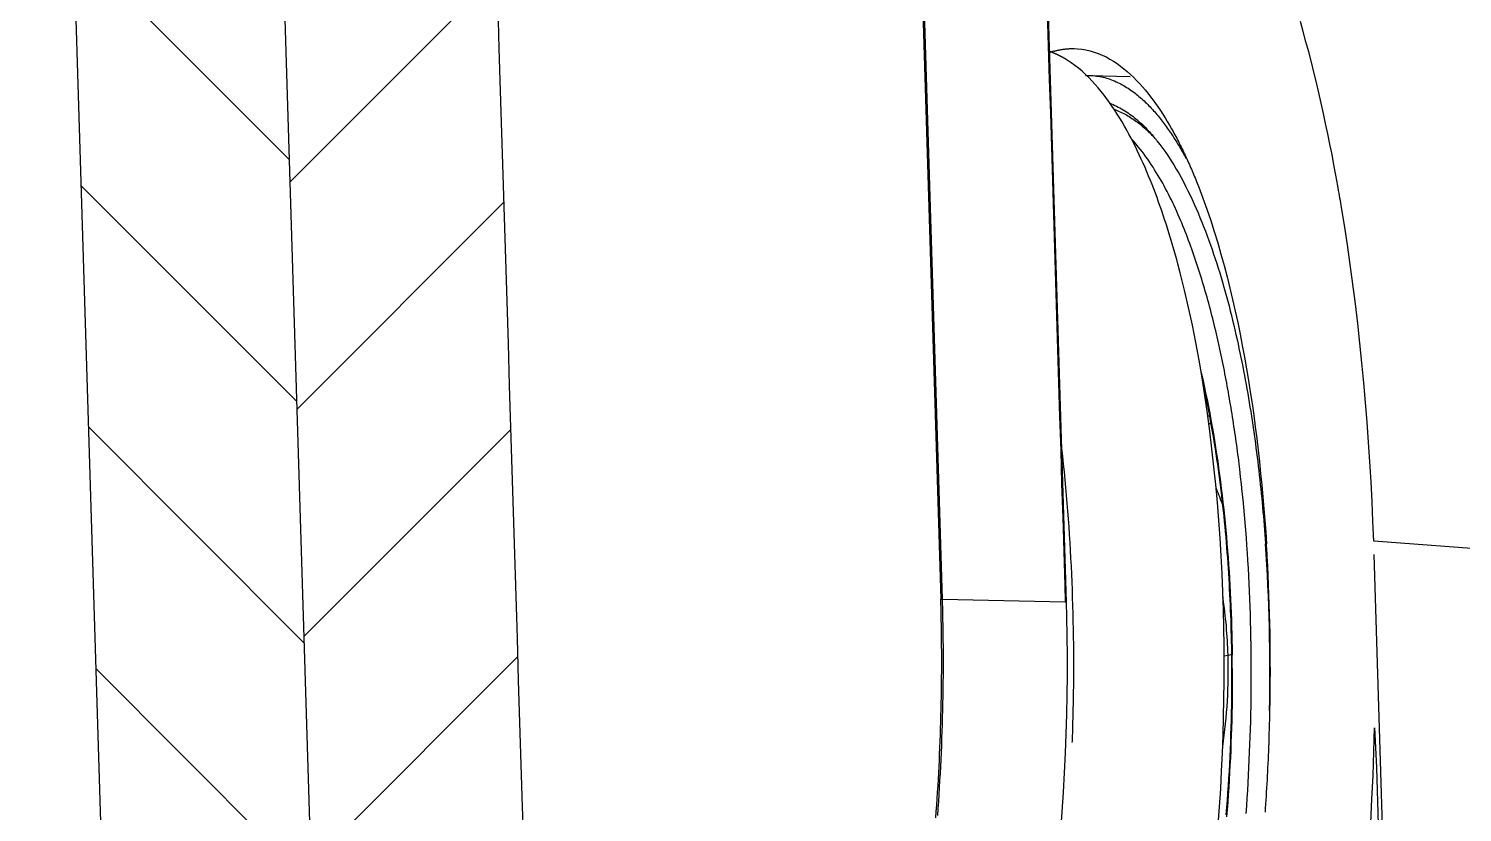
# Model space of a CAD drawing. Header units: inches. Extents: x 61 to 323, y -105 to 194.
# Drawn here: x 287.452 to 289.618, y 37.539 to 38.721 of the extents above; entities that cross this region are included whole.
import ezdxf

# ---------------------------------------------------------------- set-up
doc = ezdxf.new("R2010")
doc.units = ezdxf.units.IN
doc.header["$MEASUREMENT"] = 0
doc.layers.get('0').update_dxf_attribs({"true_color": 0xc2ced6})
for name, color, linetype, lineweight in [('FABRIC-ROLL', 7, 'Continuous', 30), ('SHADE-BRACKET', 7, 'Continuous', 30), ('STRUCTURE-SUB-STRUCTURE_THICK', 7, 'Continuous', 30), ('STRUCTURE-SUB-STRUCTURE_THIN', 7, 'Continuous', 9)]:
    doc.layers.add(name, color=color, linetype=linetype, lineweight=lineweight)

msp = doc.modelspace()

# ---------------------------------------------------------------- hatches: boundary and pattern name
at = {"layer": 'STRUCTURE-SUB-STRUCTURE_THIN', "transparency": 33554559}
h = msp.add_hatch(dxfattribs=at)
h.set_pattern_fill('ANSI31', color=256, scale=2, angle=90)
h.set_pattern_definition([(135, (221.57175, -90.01034), (-0.1767767, -0.1767767), [])])
h.paths.add_polyline_path([(320.2767, 44.0938), (319.3474, 44.1143), (319.5602, 37.1766), (320.4896, 37.156)])
h.paths.add_polyline_path([(319.3744, 43.2329), (294.7523, 43.7773), (294.782, 42.8092), (319.4041, 42.2649)])
h.paths.add_polyline_path([(287.7631, 41.2122), (287.4522, 41.0583), (287.665, 34.1205), (287.9759, 34.2745)])
h = msp.add_hatch(dxfattribs=at)
h.set_pattern_fill('ANSI31', color=256, scale=2)
h.set_pattern_definition([(45, (221.57175, -90.01034), (-0.1767767, 0.1767767), [])])
h.paths.add_polyline_path([(320.4896, 37.156), (319.5602, 37.1766), (312.2872, 33.5762), (313.2165, 33.5556)])
edge = h.paths.add_edge_path()
edge.add_line((289.532, 36.1822), (288.9529, 36.195))
edge.add_spline(control_points=[(288.9765, 36.1945), (288.9682, 36.1947), (288.9513, 36.1965), (288.9171, 36.2058), (288.8841, 36.2239), (288.8532, 36.2486), (288.8207, 36.2806), (288.7818, 36.331), (288.7393, 36.404), (288.6998, 36.491), (288.6636, 36.591), (288.6429, 36.6625), (288.633, 36.7002)], knot_values=[0, 0, 0, 0, 0.038844, 0.078622, 0.164097, 0.211324, 0.262128, 0.375601, 0.506124, 0.654056, 0.818993, 1, 1, 1, 1], degree=3, periodic=0)
edge.add_line((288.6326, 36.7017), (288.4671, 36.7054))
edge.add_spline(control_points=[(288.4937, 36.7048), (288.4892, 36.7049), (288.4801, 36.7057), (288.4665, 36.7088), (288.453, 36.7137), (288.4397, 36.7204), (288.4265, 36.729), (288.4087, 36.7431), (288.3964, 36.7558), (288.3886, 36.7649)], knot_values=[0, 0, 0, 0, 0.108979, 0.219703, 0.333828, 0.452848, 0.578037, 0.710456, 1, 1, 1, 1], degree=3, periodic=0)
edge.add_spline(control_points=[(288.3869, 36.7669), (288.3802, 36.7748), (288.3669, 36.7921), (288.3486, 36.821), (288.331, 36.8537), (288.3141, 36.8902), (288.2982, 36.9302), (288.2832, 36.9737), (288.2692, 37.0203), (288.2563, 37.07), (288.2446, 37.1225), (288.2302, 37.1971), (288.2156, 37.2958), (288.2035, 37.4194), (288.1991, 37.504), (288.1978, 37.5471)], knot_values=[0, 0, 0, 0, 0.038348, 0.080295, 0.125922, 0.175237, 0.228185, 0.284668, 0.344542, 0.407637, 0.473751, 0.542662, 0.687856, 0.841092, 1, 1, 1, 1], degree=3, periodic=0)
edge.add_line((288.1978, 37.5471), (288.1423, 39.3556))
edge.add_line((288.1423, 39.3556), (287.8198, 39.3627))
edge.add_line((287.8198, 39.3627), (287.9759, 34.2745))
edge.add_line((287.9759, 34.2745), (309.0675, 33.8082))
edge.add_line((309.0675, 33.8082), (309.066, 33.86))
edge.add_line((309.066, 33.86), (309.0867, 33.8703))
edge.add_line((309.0867, 33.8703), (309.088, 33.8709))
edge.add_line((309.088, 33.8709), (309.0889, 33.8784))
edge.add_line((309.0889, 33.8784), (309.4012, 34.033))
edge.add_arc((308.8648, 34.7312), 0.8805, 307.532, 310.4955)
edge.add_line((309.4366, 34.0616), (309.4352, 34.1075))
edge.add_line((309.4352, 34.1075), (309.3504, 34.1094))
edge.add_line((309.3504, 34.1094), (309.344, 34.1095))
edge.add_line((309.344, 34.1095), (309.338, 34.1066))
edge.add_line((309.338, 34.1066), (289.4438, 34.5464))
edge.add_line((289.4438, 34.5464), (289.4498, 34.5494))
edge.add_line((289.4498, 34.5494), (289.3758, 34.551))
edge.add_line((289.3758, 34.551), (289.3701, 34.7376))
edge.add_spline(control_points=[(289.4759, 34.9656), (289.4723, 34.954), (289.4648, 34.9315), (289.4528, 34.8988), (289.4404, 34.8677), (289.4276, 34.8386), (289.4144, 34.8113), (289.4008, 34.7859), (289.3869, 34.7625), (289.3772, 34.7479), (289.3722, 34.741)], knot_values=[0, 0, 0, 0, 0.146183, 0.28665, 0.421169, 0.549577, 0.671739, 0.787553, 0.896978, 1, 1, 1, 1], degree=3, periodic=0)
edge.add_spline(control_points=[(289.4956, 34.9753), (289.4954, 34.9755), (289.4951, 34.976), (289.4946, 34.9766), (289.4941, 34.9769), (289.4937, 34.977), (289.4935, 34.977)], knot_values=[0, 0, 0, 0, 0.313111, 0.577558, 0.800912, 1, 1, 1, 1], degree=3, periodic=0)
edge.add_line((289.4943, 34.977), (289.5645, 34.9755))
edge.add_line((289.5645, 34.9755), (289.569, 34.9754))
edge.add_line((289.569, 34.9754), (289.532, 36.1822))
h.paths.add_polyline_path([(309.0952, 33.8815), (315.7429, 37.1723), (316.062, 37.334), (309.4143, 34.0432)])

# ---------------------------------------------------------------- linework, layer by layer
at = {"color": 7, "linetype": 'Continuous'}
for points in [[(288.1373, 39.5179), (288.7696, 39.8309), (288.7708, 39.832), (288.7714, 39.8328), (288.957, 39.8287), (288.9583, 39.8279), (288.959, 39.8267), (289.0195, 37.8559)], [(289.2331, 38.1372), (289.2363, 38.1371)], [(289.2345, 38.1254), (289.2383, 38.1253)]]:
    msp.add_lwpolyline(points, dxfattribs=at)
at = {"layer": 'FABRIC-ROLL', "linetype": 'Continuous'}
for points in [[(289.4298, 38.4844), (289.427, 38.5001), (289.4241, 38.5157), (289.4211, 38.5313), (289.418, 38.5469), (289.4148, 38.5625), (289.4115, 38.5781), (289.4082, 38.5936), (289.4047, 38.6092), (289.4012, 38.6247), (289.3975, 38.6402), (289.3937, 38.6556), (289.3899, 38.671), (289.3859, 38.6864), (289.3818, 38.7018), (289.3776, 38.7172), (289.3733, 38.7325)], [(292.1094, 37.8698), (290.9846, 37.8947), (289.8598, 37.9196), (289.4842, 37.9478), (289.483, 37.9778), (289.4817, 38.0077), (289.4801, 38.0376), (289.4784, 38.0675), (289.4764, 38.0975), (289.4742, 38.1273), (289.4718, 38.1572), (289.4692, 38.1871), (289.4664, 38.2169), (289.4633, 38.2467), (289.46, 38.2765), (289.4565, 38.3063), (289.4527, 38.336), (289.4487, 38.3657), (289.4444, 38.3954), (289.4398, 38.425), (289.435, 38.4546)], [(289.5759, 34.9586), (289.4848, 37.9278)], [(289.4796, 37.5228), (289.4815, 37.5586), (289.4831, 37.5944), (289.4844, 37.6302), (289.4855, 37.666), (289.4883, 37.6063), (289.493, 37.4512)]]:
    msp.add_lwpolyline(points, dxfattribs=at)
msp.add_lwpolyline([(289.435, 38.4546, 0.002449), (289.4298, 38.4844)], format="xyb", dxfattribs=at)
at = {"layer": 'SHADE-BRACKET', "linetype": 'Continuous'}
for points in [[(288.7696, 39.8309), (288.8301, 37.8601), (288.8326, 37.8604), (288.7721, 39.8312)], [(288.1607, 38.755), (288.1627, 38.6914), (288.1646, 38.6278), (288.1666, 38.5643), (288.1685, 38.5007), (288.1705, 38.4371), (288.1724, 38.3735), (288.1744, 38.31), (288.1763, 38.2464), (288.1783, 38.1828), (288.1802, 38.1193), (288.1822, 38.0557), (288.1841, 37.9921), (288.1861, 37.9285), (288.188, 37.865), (288.19, 37.8014), (288.1919, 37.7378), (288.1939, 37.6742), (288.1958, 37.6107), (288.1978, 37.5471), (288.1987, 37.5208)], [(288.9909, 38.7463), (288.9925, 38.6954), (288.994, 38.6446), (288.9956, 38.5937), (288.9971, 38.5429), (288.9987, 38.492), (289.0003, 38.4411), (289.0018, 38.3903), (289.0034, 38.3394), (289.0049, 38.2886), (289.0065, 38.2377), (289.0081, 38.1868), (289.0096, 38.136), (289.0112, 38.0851), (289.0127, 38.0343), (289.0143, 37.9834), (289.0159, 37.9325), (289.0174, 37.8817), (289.0182, 37.8562), (289.0182, 37.8562), (289.0183, 37.8562), (289.0183, 37.8562), (289.0183, 37.8562), (289.0184, 37.8562), (289.0184, 37.8562), (289.0184, 37.8562), (289.0185, 37.8562), (289.0185, 37.8562), (289.0185, 37.8562), (289.0186, 37.8561), (289.0186, 37.8561), (289.0186, 37.8561), (289.0187, 37.8561), (289.0187, 37.8561), (289.0187, 37.8561), (289.0188, 37.8561), (289.0188, 37.8561), (289.0188, 37.8561), (289.0189, 37.8561), (289.0189, 37.8561), (289.0189, 37.856), (289.019, 37.856), (289.019, 37.856), (289.019, 37.856), (289.0191, 37.856), (289.0191, 37.856), (289.0191, 37.856), (289.0192, 37.856), (289.0192, 37.856), (289.0192, 37.856), (289.0193, 37.856), (289.0193, 37.8559), (289.0193, 37.8559), (289.0194, 37.8559), (289.0194, 37.8559), (289.0194, 37.8559), (289.0194, 37.8559), (289.0201, 37.8338), (289.0206, 37.8044), (289.0209, 37.7749), (289.0209, 37.7455), (289.0206, 37.716), (289.02, 37.6866), (289.0192, 37.6571), (289.018, 37.6277), (289.0166, 37.5983), (289.015, 37.5689), (289.013, 37.5395), (289.0108, 37.5102)], [(289.2493, 37.52), (289.2513, 37.547), (289.253, 37.574), (289.2544, 37.601), (289.2556, 37.628), (289.2566, 37.6551), (289.2574, 37.6821), (289.2579, 37.7092), (289.2582, 37.7362), (289.2583, 37.7633), (289.2581, 37.7903), (289.2577, 37.8173), (289.257, 37.8444), (289.2561, 37.8714), (289.255, 37.8984), (289.2536, 37.9255), (289.252, 37.9525), (289.2501, 37.9794), (289.2479, 38.0064), (289.2455, 38.0333), (289.2428, 38.0603), (289.2398, 38.0871), (289.2366, 38.114), (289.233, 38.1408), (289.2291, 38.1676), (289.2249, 38.1943), (289.2204, 38.221), (289.2154, 38.2476), (289.2102, 38.2741), (289.2045, 38.3005), (289.1984, 38.3269), (289.1918, 38.3531), (289.1883, 38.3663), (289.1865, 38.3731), (289.1846, 38.3798), (289.1827, 38.3866), (289.1808, 38.3933), (289.1788, 38.4), (289.1768, 38.4067), (289.1747, 38.4134), (289.1726, 38.4201), (289.1705, 38.4267), (289.1683, 38.4334), (289.1661, 38.44), (289.1638, 38.4466), (289.1615, 38.4532), (289.1592, 38.4598), (289.1568, 38.4664), (289.1544, 38.473), (289.1519, 38.4795), (289.1493, 38.486), (289.1468, 38.4925), (289.1441, 38.499), (289.1414, 38.5055), (289.1387, 38.5119), (289.1358, 38.5183), (289.133, 38.5247), (289.13, 38.531), (289.127, 38.5374), (289.124, 38.5436), (289.1208, 38.5499), (289.1176, 38.5561), (289.1143, 38.5623), (289.111, 38.5684), (289.1075, 38.5745), (289.104, 38.5806), (289.1004, 38.5866), (289.0967, 38.5925), (289.0929, 38.5984), (289.089, 38.6042), (289.085, 38.61), (289.0809, 38.6156), (289.0767, 38.6212), (289.0723, 38.6267), (289.0679, 38.6321), (289.0633, 38.6374), (289.0585, 38.6425), (289.0537, 38.6475), (289.0487, 38.6524), (289.0435, 38.6571), (289.0381, 38.6617), (289.0326, 38.666), (289.027, 38.6701), (289.0211, 38.674), (289.0197, 38.6748), (289.0193, 38.6751), (289.0188, 38.6754), (289.0183, 38.6757), (289.0178, 38.676), (289.0173, 38.6763), (289.0169, 38.6766), (289.0164, 38.6768), (289.0159, 38.6771), (289.0154, 38.6774), (289.0149, 38.6777), (289.0144, 38.6779), (289.0139, 38.6782), (289.0134, 38.6785), (289.013, 38.6788), (289.0125, 38.679), (289.012, 38.6793), (289.0115, 38.6795), (289.011, 38.6798), (289.0105, 38.6801), (289.01, 38.6803), (289.0095, 38.6806), (289.009, 38.6808), (289.0085, 38.6811), (289.008, 38.6813), (289.0075, 38.6816), (289.007, 38.6818), (289.0065, 38.682), (289.006, 38.6823), (289.0054, 38.6825), (289.0049, 38.6828), (289.0044, 38.683), (289.0039, 38.6832), (289.0034, 38.6834), (289.0029, 38.6837), (289.0024, 38.6839), (289.0019, 38.6841), (289.0013, 38.6843), (289.0008, 38.6845), (289.0003, 38.6848), (288.9998, 38.685), (288.9993, 38.6852), (288.9987, 38.6854), (288.9982, 38.6856), (288.9977, 38.6858), (288.9972, 38.686), (288.9967, 38.6862), (288.9961, 38.6864), (288.9956, 38.6866), (288.9951, 38.6868), (288.9945, 38.6869), (288.994, 38.6871)], [(289.0007, 38.6873), (289.0017, 38.6876), (289.0027, 38.6878), (289.0036, 38.6881), (289.0046, 38.6883), (289.0056, 38.6886), (289.0066, 38.6888), (289.0075, 38.689), (289.0085, 38.6892), (289.0095, 38.6894), (289.0105, 38.6896), (289.0115, 38.6898), (289.0125, 38.69), (289.0135, 38.6901), (289.0145, 38.6903), (289.0155, 38.6904), (289.0165, 38.6906), (289.0175, 38.6907), (289.0185, 38.6908), (289.0195, 38.6909), (289.0205, 38.691), (289.0215, 38.6911), (289.0225, 38.6912), (289.0235, 38.6912), (289.0245, 38.6913), (289.0255, 38.6913), (289.0265, 38.6914), (289.0275, 38.6914), (289.0285, 38.6914), (289.0295, 38.6914), (289.0305, 38.6914), (289.0315, 38.6914), (289.0366, 38.6912), (289.043, 38.6905), (289.0494, 38.6894), (289.0557, 38.688), (289.0619, 38.6862), (289.068, 38.684), (289.074, 38.6815), (289.0798, 38.6787), (289.0855, 38.6756), (289.091, 38.6722), (289.0964, 38.6687), (289.1017, 38.6649), (289.1068, 38.6609), (289.1117, 38.6568), (289.1166, 38.6525), (289.1213, 38.648), (289.1258, 38.6434), (289.1303, 38.6387), (289.1346, 38.6339), (289.1388, 38.629), (289.1429, 38.6239), (289.1469, 38.6188), (289.1508, 38.6137), (289.1546, 38.6084), (289.1583, 38.6031), (289.1619, 38.5978), (289.1655, 38.5923), (289.1689, 38.5869), (289.1723, 38.5813), (289.1756, 38.5758), (289.1788, 38.5702), (289.181, 38.5661), (289.1824, 38.5636), (289.1838, 38.5611), (289.1851, 38.5585), (289.1865, 38.556), (289.1878, 38.5535), (289.1891, 38.5509), (289.1904, 38.5484), (289.1917, 38.5458), (289.193, 38.5433), (289.1943, 38.5407), (289.1955, 38.5381), (289.1968, 38.5356), (289.198, 38.533), (289.1992, 38.5304), (289.2004, 38.5278), (289.2016, 38.5252), (289.2028, 38.5226), (289.204, 38.52), (289.2052, 38.5174), (289.2064, 38.5148), (289.2075, 38.5121), (289.2086, 38.5095), (289.2098, 38.5069), (289.2109, 38.5042), (289.212, 38.5016), (289.2131, 38.499), (289.2142, 38.4963), (289.2153, 38.4937), (289.2164, 38.491), (289.2174, 38.4883), (289.2198, 38.4822), (289.2261, 38.4656), (289.2321, 38.4489), (289.2378, 38.4321), (289.2433, 38.4153), (289.2485, 38.3983), (289.2534, 38.3812), (289.2581, 38.3641), (289.2626, 38.347), (289.2669, 38.3297), (289.271, 38.3125), (289.2749, 38.2952), (289.2787, 38.2778), (289.2822, 38.2605), (289.2856, 38.243), (289.2889, 38.2256), (289.2919, 38.2081), (289.2949, 38.1906), (289.2976, 38.1731), (289.3003, 38.1556), (289.3028, 38.138), (289.3052, 38.1204), (289.3074, 38.1028), (289.3095, 38.0852), (289.3115, 38.0676), (289.3133, 38.0499), (289.3151, 38.0323), (289.3167, 38.0146), (289.3182, 37.9969), (289.3196, 37.9793), (289.3209, 37.9616), (289.322, 37.9439)], [(289.0487, 38.6509), (289.0499, 38.6509), (289.0512, 38.6509), (289.0524, 38.6509), (289.0536, 38.6509), (289.0552, 38.6509), (289.0578, 38.6508), (289.0604, 38.6506), (289.0629, 38.6504), (289.0655, 38.65), (289.068, 38.6497), (289.0706, 38.6492), (289.0731, 38.6487), (289.0756, 38.6481), (289.0781, 38.6475), (289.0806, 38.6468), (289.083, 38.646), (289.0855, 38.6452), (289.0879, 38.6444), (289.0903, 38.6434), (289.0926, 38.6425), (289.095, 38.6414), (289.0973, 38.6403), (289.0997, 38.6392), (289.1019, 38.638), (289.1042, 38.6368), (289.1064, 38.6356), (289.1087, 38.6343), (289.1109, 38.6329), (289.113, 38.6315), (289.1152, 38.6301), (289.1173, 38.6286), (289.1194, 38.6272), (289.1215, 38.6256), (289.1235, 38.6241), (289.1255, 38.6225), (289.1275, 38.6209), (289.1295, 38.6192), (289.1315, 38.6175), (289.1334, 38.6159), (289.1353, 38.6141), (289.1372, 38.6124), (289.1391, 38.6106), (289.1409, 38.6088), (289.1427, 38.607), (289.1445, 38.6052), (289.1463, 38.6033), (289.1481, 38.6014), (289.1498, 38.5996), (289.1516, 38.5976), (289.1533, 38.5957), (289.1549, 38.5938), (289.1566, 38.5918), (289.1583, 38.5898), (289.1599, 38.5879), (289.1615, 38.5859), (289.1631, 38.5838), (289.1647, 38.5818), (289.1662, 38.5798), (289.1678, 38.5777), (289.1693, 38.5756), (289.1708, 38.5736), (289.1723, 38.5715), (289.1738, 38.5694), (289.1753, 38.5673), (289.1767, 38.5651), (289.1782, 38.563), (289.1796, 38.5609), (289.181, 38.5587), (289.1824, 38.5566), (289.1838, 38.5544), (289.1852, 38.5522), (289.1865, 38.55), (289.1879, 38.5478), (289.1892, 38.5456), (289.1905, 38.5434), (289.1918, 38.5412), (289.1931, 38.539), (289.1944, 38.5368), (289.1957, 38.5345), (289.1969, 38.5323), (289.1982, 38.5301), (289.1994, 38.5278), (289.2006, 38.5255)], [(289.0545, 38.6509), (289.1161, 38.6495)], [(289.0852, 38.6089), (289.0878, 38.6079), (289.0905, 38.6068), (289.0931, 38.6056), (289.0957, 38.6044), (289.0983, 38.6031), (289.1008, 38.6018), (289.1033, 38.6004), (289.1058, 38.5989), (289.1082, 38.5974), (289.1107, 38.5959), (289.113, 38.5943), (289.1154, 38.5926), (289.1177, 38.591), (289.12, 38.5892), (289.1223, 38.5875), (289.1245, 38.5856), (289.1267, 38.5838), (289.1289, 38.5819), (289.131, 38.58), (289.1331, 38.5781), (289.1352, 38.5761), (289.1372, 38.5741), (289.1393, 38.5721), (289.1413, 38.57), (289.1432, 38.5679), (289.1452, 38.5658), (289.1471, 38.5637), (289.149, 38.5615), (289.1509, 38.5594)], [(289.093, 38.5992), (289.0953, 38.5983), (289.0975, 38.5974), (289.0998, 38.5965), (289.102, 38.5955), (289.1042, 38.5945), (289.1064, 38.5934), (289.1085, 38.5923), (289.1106, 38.5912), (289.1127, 38.59), (289.1148, 38.5887), (289.1169, 38.5874), (289.1189, 38.5861), (289.1209, 38.5848), (289.1229, 38.5834), (289.1249, 38.582), (289.1269, 38.5806), (289.1288, 38.5791), (289.1307, 38.5776), (289.1326, 38.5761), (289.1344, 38.5745), (289.1363, 38.573), (289.1381, 38.5714), (289.1399, 38.5697), (289.1417, 38.5681), (289.1434, 38.5664), (289.1452, 38.5647), (289.1469, 38.563), (289.1486, 38.5613), (289.1503, 38.5596)], [(289.2913, 37.537), (289.2922, 37.5486), (289.293, 37.5601), (289.2937, 37.5717), (289.2944, 37.5832), (289.2951, 37.5948), (289.2957, 37.6063), (289.2962, 37.6179), (289.2967, 37.6294), (289.2972, 37.641), (289.2976, 37.6525), (289.298, 37.6641), (289.2983, 37.6757), (289.2986, 37.6872), (289.2988, 37.6988), (289.299, 37.7104), (289.2991, 37.7219), (289.2992, 37.7335), (289.2992, 37.7451), (289.2992, 37.7566), (289.2992, 37.7682), (289.2991, 37.7798), (289.2989, 37.7913), (289.2987, 37.8029), (289.2985, 37.8145), (289.2982, 37.826), (289.2979, 37.8376), (289.2975, 37.8491), (289.297, 37.8607), (289.2965, 37.8723), (289.296, 37.8838), (289.2954, 37.8954), (289.2948, 37.9069), (289.2941, 37.9185), (289.2934, 37.93), (289.2926, 37.9416), (289.2917, 37.9531), (289.2908, 37.9646), (289.2899, 37.9761), (289.2889, 37.9877), (289.2878, 37.9992), (289.2867, 38.0107), (289.2856, 38.0222), (289.2843, 38.0337), (289.2831, 38.0452), (289.2817, 38.0567), (289.2807, 38.0648), (289.2801, 38.0695), (289.2796, 38.0742), (289.279, 38.0789), (289.2783, 38.0836), (289.2777, 38.0883), (289.2771, 38.093), (289.2764, 38.0977), (289.2758, 38.1024), (289.2751, 38.1071), (289.2744, 38.1118), (289.2737, 38.1165), (289.273, 38.1212), (289.2723, 38.1259), (289.2716, 38.1306), (289.2709, 38.1353), (289.2701, 38.14), (289.2694, 38.1446), (289.2686, 38.1493), (289.2678, 38.154), (289.267, 38.1587), (289.2662, 38.1634), (289.2654, 38.168), (289.2646, 38.1727), (289.2638, 38.1774), (289.2629, 38.182), (289.2621, 38.1867), (289.2612, 38.1914), (289.2603, 38.196), (289.2594, 38.2007), (289.2585, 38.2053), (289.2576, 38.21), (289.2566, 38.2146), (289.2557, 38.2193), (289.2547, 38.2239), (289.2537, 38.2286), (289.2527, 38.2332), (289.2517, 38.2379), (289.2507, 38.2425), (289.2497, 38.2471), (289.2486, 38.2517), (289.2476, 38.2564), (289.2465, 38.261), (289.2454, 38.2656), (289.2443, 38.2702), (289.2432, 38.2748), (289.242, 38.2794), (289.2409, 38.284), (289.2397, 38.2886), (289.2385, 38.2932), (289.2373, 38.2978), (289.2361, 38.3024), (289.2349, 38.307), (289.2336, 38.3116), (289.2323, 38.3161), (289.2311, 38.3207), (289.2297, 38.3252), (289.2284, 38.3298), (289.2271, 38.3344), (289.2257, 38.3389), (289.2243, 38.3434), (289.2229, 38.348), (289.2215, 38.3525), (289.2201, 38.357), (289.2186, 38.3615), (289.2171, 38.366), (289.2156, 38.3705), (289.2141, 38.375), (289.2126, 38.3795), (289.211, 38.384), (289.2094, 38.3885), (289.2078, 38.3929), (289.2062, 38.3974), (289.2045, 38.4018), (289.2028, 38.4063), (289.2011, 38.4107), (289.1994, 38.4151), (289.1976, 38.4195), (289.1958, 38.4239), (289.194, 38.4283), (289.1922, 38.4326), (289.1903, 38.437), (289.1884, 38.4413), (289.1865, 38.4457), (289.1845, 38.45), (289.1825, 38.4543), (289.1805, 38.4586), (289.1784, 38.4629), (289.1763, 38.4671), (289.1742, 38.4714), (289.172, 38.4756), (289.1698, 38.4798), (289.1676, 38.484), (289.1653, 38.4881), (289.1629, 38.4922), (289.1606, 38.4964), (289.1582, 38.5004), (289.1557, 38.5045), (289.1532, 38.5085), (289.1507, 38.5125), (289.1481, 38.5165), (289.1454, 38.5204), (289.1427, 38.5244), (289.14, 38.5282), (289.1372, 38.532), (289.1343, 38.5358), (289.1314, 38.5396), (289.1284, 38.5432), (289.1253, 38.5469), (289.1222, 38.5505), (289.119, 38.554)], [(289.1567, 38.5524), (289.1612, 38.5465), (289.1656, 38.5406), (289.1699, 38.5345), (289.174, 38.5284), (289.1781, 38.5222), (289.182, 38.5159), (289.1858, 38.5095), (289.1895, 38.5031), (289.1931, 38.4967), (289.1966, 38.4901), (289.2, 38.4836), (289.2033, 38.4769), (289.2066, 38.4703), (289.2097, 38.4636), (289.2128, 38.4568), (289.2158, 38.4501), (289.2187, 38.4433), (289.2216, 38.4364), (289.2244, 38.4296), (289.2271, 38.4227), (289.2298, 38.4158), (289.2324, 38.4089), (289.235, 38.4019), (289.2375, 38.395), (289.2399, 38.388), (289.2423, 38.381), (289.2447, 38.3739), (289.2469, 38.3669), (289.2492, 38.3598), (289.2514, 38.3527), (289.2535, 38.3457), (289.2556, 38.3386), (289.2577, 38.3314), (289.2597, 38.3243), (289.2617, 38.3172), (289.2636, 38.31), (289.2655, 38.3029), (289.2673, 38.2957), (289.2691, 38.2885), (289.2709, 38.2813), (289.2726, 38.2741), (289.2743, 38.2669), (289.276, 38.2597), (289.2776, 38.2525), (289.2792, 38.2455), (289.2806, 38.2387), (289.2821, 38.232), (289.2835, 38.2252), (289.2849, 38.2184), (289.2862, 38.2116), (289.2875, 38.2048), (289.2888, 38.198), (289.2901, 38.1912), (289.2913, 38.1844), (289.2926, 38.1776), (289.2938, 38.1708), (289.2949, 38.1639), (289.2961, 38.1571), (289.2972, 38.1503), (289.2983, 38.1434), (289.2993, 38.1366), (289.3004, 38.1298), (289.3014, 38.1229), (289.3024, 38.1161), (289.3034, 38.1092), (289.3044, 38.1023), (289.3053, 38.0955), (289.3062, 38.0886), (289.3071, 38.0818), (289.308, 38.0749), (289.3088, 38.068), (289.3096, 38.0611), (289.3105, 38.0543), (289.3112, 38.0474), (289.312, 38.0405), (289.3127, 38.0336), (289.3135, 38.0267), (289.3142, 38.0199), (289.3149, 38.013), (289.3155, 38.0061), (289.3162, 37.9992), (289.3168, 37.9923), (289.3174, 37.9854), (289.318, 37.9785), (289.3186, 37.9716), (289.3191, 37.9647), (289.3197, 37.9578), (289.3202, 37.9509), (289.3207, 37.944)], [(289.2234, 38.2026), (289.2258, 38.1924), (289.228, 38.1822), (289.2302, 38.1719), (289.2323, 38.1617), (289.2344, 38.1514), (289.2364, 38.1411), (289.2383, 38.1308), (289.2401, 38.1205), (289.2419, 38.1101), (289.2436, 38.0998), (289.2452, 38.0894), (289.2468, 38.0791), (289.2484, 38.0687), (289.2498, 38.0583), (289.2512, 38.048), (289.2526, 38.0376), (289.2539, 38.0272), (289.2552, 38.0168), (289.2563, 38.0063), (289.2575, 37.9959), (289.2586, 37.9855), (289.2596, 37.9751), (289.2606, 37.9646), (289.2615, 37.9542), (289.2624, 37.9437), (289.2633, 37.9333), (289.2641, 37.9228), (289.2648, 37.9124), (289.2655, 37.9019), (289.2661, 37.8915), (289.2667, 37.881), (289.2673, 37.8705), (289.2678, 37.8601), (289.2683, 37.8496), (289.2687, 37.8391), (289.2691, 37.8287), (289.2694, 37.8182), (289.2697, 37.8077), (289.2699, 37.7972), (289.2701, 37.7867), (289.2703, 37.7763)], [(289.2699, 37.7555), (289.2697, 37.7807), (289.2696, 37.7886), (289.2694, 37.7965), (289.2692, 37.8044), (289.269, 37.8123), (289.2688, 37.8202), (289.2686, 37.8281), (289.2683, 37.836), (289.268, 37.8439), (289.2676, 37.8518), (289.2673, 37.8596), (289.2669, 37.8675), (289.2665, 37.8754), (289.2661, 37.8833), (289.2656, 37.8912), (289.2651, 37.8991), (289.2646, 37.907), (289.2641, 37.9148), (289.2635, 37.9227), (289.2629, 37.9306), (289.2623, 37.9385), (289.2616, 37.9463), (289.261, 37.9542), (289.2603, 37.9621), (289.2595, 37.9699), (289.2588, 37.9778), (289.258, 37.9856), (289.2571, 37.9935), (289.2563, 38.0014), (289.2554, 38.0092), (289.2545, 38.017), (289.2536, 38.0249), (289.2526, 38.0327), (289.2516, 38.0406), (289.2506, 38.0484), (289.2495, 38.0562), (289.2484, 38.064), (289.2472, 38.0719), (289.2461, 38.0797), (289.2449, 38.0875), (289.2436, 38.0953), (289.2424, 38.1031), (289.2411, 38.1108), (289.2397, 38.1186), (289.2383, 38.1264), (289.2369, 38.1342), (289.2355, 38.1419), (289.234, 38.1497), (289.2324, 38.1574), (289.2309, 38.1652), (289.2292, 38.1729), (289.2276, 38.1806), (289.2259, 38.1883)], [(289.031, 37.7438), (289.031, 37.7557), (289.031, 37.7676), (289.031, 37.7795), (289.0309, 37.7914), (289.0307, 37.8033), (289.0305, 37.8151), (289.0303, 37.827), (289.03, 37.8389), (289.0297, 37.8508), (289.0293, 37.8627), (289.0289, 37.8746), (289.0285, 37.8864), (289.028, 37.8983), (289.0274, 37.9102), (289.0268, 37.9221), (289.0262, 37.9339), (289.0255, 37.9458), (289.0247, 37.9577), (289.0239, 37.9695), (289.0231, 37.9814), (289.0222, 37.9932), (289.0212, 38.0051), (289.0202, 38.0169), (289.0191, 38.0288), (289.018, 38.0406), (289.0169, 38.0524), (289.0157, 38.0643), (289.0144, 38.0761), (289.0131, 38.0879)], [(288.8226, 37.5304), (288.8233, 37.54), (288.824, 37.5496), (288.8247, 37.5592), (288.8253, 37.5688), (288.8259, 37.5784), (288.8265, 37.5881), (288.827, 37.5977), (288.8275, 37.6073), (288.828, 37.6169), (288.8284, 37.6265), (288.8288, 37.6361), (288.8292, 37.6458), (288.8296, 37.6554), (288.8299, 37.665), (288.8302, 37.6746), (288.8304, 37.6843), (288.8307, 37.6939), (288.8309, 37.7035), (288.8311, 37.7132), (288.8312, 37.7228), (288.8313, 37.7324), (288.8314, 37.742), (288.8315, 37.7517), (288.8315, 37.7613), (288.8315, 37.7709), (288.8315, 37.7806), (288.8314, 37.7902), (288.8313, 37.7998), (288.8312, 37.8094)], [(288.8254, 37.5338), (288.8262, 37.5444), (288.8269, 37.5549), (288.8276, 37.5655), (288.8283, 37.5761), (288.8289, 37.5867), (288.8295, 37.5973), (288.8301, 37.6079), (288.8306, 37.6185), (288.8311, 37.6291), (288.8315, 37.6397), (288.8319, 37.6503), (288.8323, 37.6609), (288.8326, 37.6715), (288.8329, 37.6821), (288.8332, 37.6927), (288.8334, 37.7033), (288.8336, 37.714), (288.8338, 37.7246), (288.8339, 37.7352), (288.834, 37.7458), (288.834, 37.7564), (288.834, 37.767), (288.834, 37.7776), (288.834, 37.7882), (288.8339, 37.7989), (288.8337, 37.8095)], [(289.2579, 37.7746), (289.2641, 37.776), (289.2691, 37.7769)], [(289.2614, 37.5348), (289.2623, 37.5458), (289.2631, 37.5568), (289.2639, 37.5679), (289.2647, 37.5789), (289.2654, 37.5899), (289.266, 37.6009), (289.2666, 37.612), (289.2671, 37.623), (289.2676, 37.634), (289.2681, 37.6451), (289.2685, 37.6561), (289.2688, 37.6672), (289.2691, 37.6782), (289.2694, 37.6892), (289.2696, 37.7003), (289.2698, 37.7113), (289.2699, 37.7224), (289.27, 37.7334), (289.27, 37.7445), (289.2699, 37.7555)], [(289.2705, 37.7555), (289.2705, 37.7443), (289.2705, 37.7331), (289.2704, 37.7219), (289.2703, 37.7107), (289.2701, 37.6994), (289.2699, 37.6882), (289.2696, 37.677), (289.2693, 37.6658), (289.2689, 37.6546), (289.2685, 37.6434), (289.2681, 37.6322), (289.2676, 37.621), (289.267, 37.6098), (289.2664, 37.5986), (289.2657, 37.5875), (289.265, 37.5763), (289.2643, 37.5651), (289.2635, 37.5539), (289.2626, 37.5427), (289.2617, 37.5316)]]:
    msp.add_lwpolyline(points, dxfattribs=at)
for points in [[(289.0007, 38.6873, 0.014957), (288.9941, 38.6852)], [(289.1567, 38.5524, 0.008275), (289.1509, 38.5594)], [(289.2561, 38.0022, 0.011355), (289.2466, 38.0269)], [(289.3268, 37.6925, 0.022389), (289.3207, 37.944)], [(289.3232, 37.9249), (289.3229, 37.9304, 0.001177), (289.322, 37.9439)], [(289.3273, 37.6925, 0.019075), (289.3232, 37.9249)], [(288.8312, 37.8094, 0.004139), (288.8301, 37.8601)], [(288.8337, 37.8095, 0.004151), (288.8326, 37.8604), (289.0182, 37.8563)], [(289.2641, 37.776, 0.029948), (289.2563, 37.8629)], [(289.2561, 37.6379, 0.043955), (289.2641, 37.776)], [(289.2691, 37.7769, 0.00187), (289.2684, 37.7768)], [(289.2705, 37.7555, 0.002042), (289.2703, 37.7763)], [(289.0307, 37.7158, 0.00223), (289.031, 37.7438)], [(289.0288, 37.6438, 0.000637), (289.0291, 37.6518), (289.0294, 37.6608, 0.004377), (289.0307, 37.7158)], [(289.3257, 37.6367, 0.004442), (289.3273, 37.6925)], [(289.3204, 37.5386, 0.007914), (289.3257, 37.6367)]]:
    msp.add_lwpolyline(points, format="xyb", dxfattribs=at)
at = {"layer": 'STRUCTURE-SUB-STRUCTURE_THICK'}
for points in [[(287.7631, 41.2122), (287.4522, 41.0583), (287.665, 34.1205), (313.2165, 33.5556), (320.4896, 37.156)], [(289.4934, 41.174), (287.7631, 41.2122), (287.9759, 34.2745), (309.0675, 33.8082)]]:
    msp.add_lwpolyline(points, dxfattribs=at)

doc.saveas('drawing.dxf')
